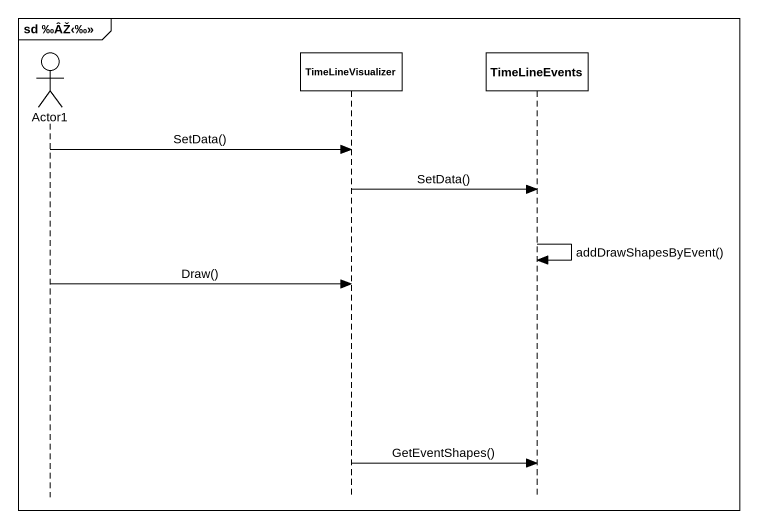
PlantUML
@startuml
mainframe sd ‰ÂŽ‹‰>>
hide footbox
actor Actor1
participant TimeLineVisualizer
participant TimeLineEvents

Actor1 -> TimeLineVisualizer : SetData()
TimeLineVisualizer -> TimeLineEvents : SetData()
TimeLineEvents -> TimeLineEvents : addDrawShapesByEvent()
Actor1 -> TimeLineVisualizer : Draw()
TimeLineVisualizer -> TimeLineEvents : GetEventShapes()
@enduml
